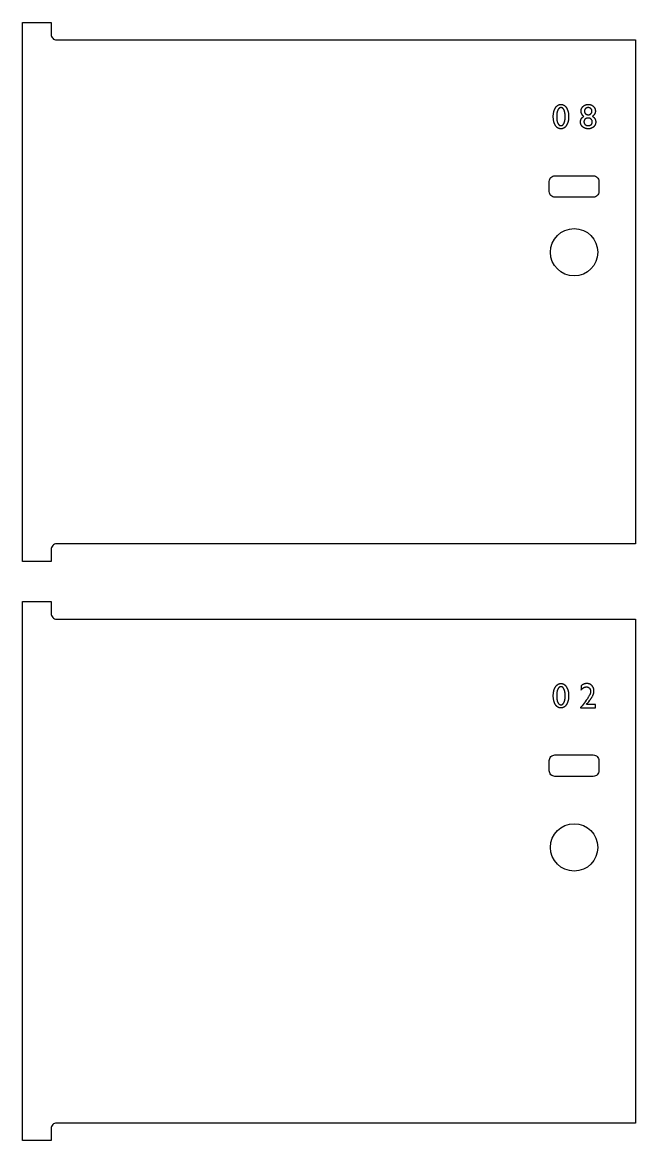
# Model space of a CAD drawing. Extents: x -300 to 5880, y -300 to 4158.
# Drawn here: x 618 to 1001, y 2606 to 3305 of the extents above; entities that cross this region are included whole.
import ezdxf

# ---------------------------------------------------------------- set-up
doc = ezdxf.new("R2010")
doc.units = 0
for name, color, linetype in [('TOP-CUT-INSIDE_18MM', 1, 'CONTINUOUS'), ('TOP-CUT-OUTSIDE_18MM', 220, 'CONTINUOUS'), ('TOP-POCKET-INSIDE_02MM', 110, 'CONTINUOUS')]:
    doc.layers.add(name, color=color, linetype=linetype)

msp = doc.modelspace()

# ---------------------------------------------------------------- linework, layer by layer
at = {"layer": 'TOP-CUT-INSIDE_18MM'}
for points in [[(977.92, 3205.17), (977.92, 3198.79, -0.414214), (974.42, 3195.29), (950.42, 3195.29, -0.414214), (946.92, 3198.79), (946.92, 3205.17, -0.414214), (950.42, 3208.67), (974.42, 3208.67, -0.414214)], [(977.92, 2843.37), (977.92, 2836.99, -0.414214), (974.42, 2833.49), (950.42, 2833.49, -0.414214), (946.92, 2836.99), (946.92, 2843.37, -0.414214), (950.42, 2846.87), (974.42, 2846.87, -0.414214)]]:
    msp.add_lwpolyline(points, format="xyb", close=True, dxfattribs=at)
for centre in [(962.42, 3160.92), (962.42, 2789.12)]:
    msp.add_circle(centre, 14.79, dxfattribs=at)
at = {"layer": 'TOP-CUT-OUTSIDE_18MM'}
for points in [[(635.64, 2975.23), (635.64, 2967.73), (617.64, 2967.73), (617.64, 3304.53), (635.64, 3304.53), (635.64, 3297.03, 0.414214), (639.14, 3293.53), (1000.86, 3293.53), (1000.86, 2978.73), (639.14, 2978.73, 0.414214)], [(635.64, 2613.43), (635.64, 2605.93), (617.64, 2605.93), (617.64, 2942.73), (635.64, 2942.73), (635.64, 2935.23, 0.414214), (639.14, 2931.73), (1000.86, 2931.73), (1000.86, 2616.93), (639.14, 2616.93, 0.414214)]]:
    msp.add_lwpolyline(points, format="xyb", close=True, dxfattribs=at)
at = {"layer": 'TOP-POCKET-INSIDE_02MM'}
for points in [[(954.26, 3253.28), (954.39, 3253.28), (954.52, 3253.28), (954.64, 3253.27), (954.7, 3253.26), (954.76, 3253.25), (954.82, 3253.24), (954.89, 3253.23), (954.95, 3253.22), (955.01, 3253.21), (955.07, 3253.2), (955.12, 3253.18), (955.18, 3253.17), (955.24, 3253.15), (955.3, 3253.13), (955.36, 3253.11), (955.42, 3253.1), (955.47, 3253.07), (955.53, 3253.05), (955.59, 3253.03), (955.64, 3253.01), (955.7, 3252.98), (955.75, 3252.96), (955.81, 3252.93), (955.86, 3252.9), (955.92, 3252.87), (955.97, 3252.84), (956.03, 3252.81), (956.13, 3252.75), (956.24, 3252.68), (956.34, 3252.6), (956.44, 3252.53), (956.54, 3252.45), (956.64, 3252.36), (956.74, 3252.27), (956.84, 3252.17), (956.93, 3252.08), (957.03, 3251.97), (957.12, 3251.87), (957.21, 3251.76), (957.3, 3251.64), (957.39, 3251.52), (957.48, 3251.4), (957.56, 3251.27), (957.65, 3251.14), (957.73, 3251), (957.81, 3250.86), (957.89, 3250.72), (957.96, 3250.58), (958.03, 3250.44), (958.1, 3250.29), (958.17, 3250.14), (958.23, 3249.99), (958.29, 3249.84), (958.35, 3249.68), (958.41, 3249.52), (958.46, 3249.36), (958.51, 3249.2), (958.56, 3249.04), (958.61, 3248.87), (958.65, 3248.7), (958.73, 3248.35), (958.8, 3248), (958.86, 3247.64), (958.9, 3247.26), (958.94, 3246.88), (958.96, 3246.49), (958.98, 3246.09), (958.99, 3245.68), (958.98, 3245.26), (958.96, 3244.86), (958.94, 3244.46), (958.9, 3244.07), (958.86, 3243.69), (958.8, 3243.32), (958.73, 3242.96), (958.65, 3242.61), (958.61, 3242.44), (958.56, 3242.27), (958.51, 3242.1), (958.46, 3241.94), (958.41, 3241.78), (958.35, 3241.62), (958.29, 3241.47), (958.23, 3241.31), (958.17, 3241.16), (958.1, 3241.01), (958.03, 3240.87), (957.96, 3240.72), (957.89, 3240.58), (957.81, 3240.44), (957.73, 3240.31), (957.65, 3240.17), (957.56, 3240.04), (957.48, 3239.91), (957.39, 3239.79), (957.3, 3239.67), (957.21, 3239.56), (957.12, 3239.45), (957.02, 3239.34), (956.93, 3239.24), (956.83, 3239.15), (956.73, 3239.05), (956.63, 3238.96), (956.53, 3238.88), (956.43, 3238.8), (956.33, 3238.72), (956.22, 3238.65), (956.11, 3238.58), (956, 3238.52), (955.89, 3238.46), (955.84, 3238.43), (955.78, 3238.4), (955.72, 3238.37), (955.67, 3238.35), (955.61, 3238.32), (955.55, 3238.3), (955.49, 3238.28), (955.43, 3238.26), (955.37, 3238.24), (955.31, 3238.22), (955.25, 3238.2), (955.19, 3238.18), (955.13, 3238.17), (955.07, 3238.15), (954.95, 3238.12), (954.82, 3238.1), (954.7, 3238.08), (954.57, 3238.07), (954.44, 3238.06), (954.31, 3238.05), (954.18, 3238.05), (954.04, 3238.05), (953.91, 3238.06), (953.78, 3238.07), (953.65, 3238.08), (953.52, 3238.1), (953.4, 3238.12), (953.27, 3238.15), (953.15, 3238.18), (953.03, 3238.21), (952.91, 3238.25), (952.85, 3238.27), (952.79, 3238.3), (952.73, 3238.32), (952.67, 3238.34), (952.62, 3238.37), (952.56, 3238.39), (952.5, 3238.42), (952.45, 3238.45), (952.34, 3238.51), (952.23, 3238.57), (952.12, 3238.64), (952.01, 3238.71), (951.91, 3238.78), (951.81, 3238.86), (951.7, 3238.95), (951.61, 3239.03), (951.51, 3239.12), (951.41, 3239.22), (951.32, 3239.32), (951.22, 3239.42), (951.13, 3239.53), (951.04, 3239.64), (950.96, 3239.76), (950.87, 3239.88), (950.78, 3240), (950.7, 3240.13), (950.62, 3240.26), (950.54, 3240.39), (950.47, 3240.53), (950.39, 3240.67), (950.32, 3240.81), (950.26, 3240.96), (950.19, 3241.1), (950.13, 3241.25), (950.07, 3241.41), (950.01, 3241.56), (949.96, 3241.72), (949.9, 3241.88), (949.85, 3242.04), (949.81, 3242.21), (949.76, 3242.38), (949.72, 3242.55), (949.64, 3242.9), (949.58, 3243.26), (949.52, 3243.63), (949.47, 3244.01), (949.44, 3244.4), (949.41, 3244.8), (949.4, 3245.22), (949.39, 3245.64), (949.4, 3246.06), (949.41, 3246.47), (949.44, 3246.87), (949.48, 3247.26), (949.52, 3247.64), (949.58, 3248.01), (949.65, 3248.37), (949.73, 3248.71), (949.77, 3248.89), (949.82, 3249.05), (949.87, 3249.22), (949.92, 3249.38), (949.97, 3249.55), (950.03, 3249.7), (950.09, 3249.86), (950.15, 3250.02), (950.22, 3250.17), (950.28, 3250.32), (950.35, 3250.46), (950.43, 3250.61), (950.5, 3250.75), (950.58, 3250.89), (950.66, 3251.02), (950.74, 3251.16), (950.83, 3251.29), (950.92, 3251.42), (951.01, 3251.54), (951.1, 3251.66), (951.19, 3251.77), (951.28, 3251.88), (951.38, 3251.99), (951.47, 3252.09), (951.57, 3252.19), (951.67, 3252.28), (951.77, 3252.37), (951.87, 3252.45), (951.98, 3252.53), (952.08, 3252.61), (952.19, 3252.68), (952.3, 3252.75), (952.41, 3252.82), (952.52, 3252.88), (952.64, 3252.93), (952.7, 3252.96), (952.75, 3252.99), (952.81, 3253.01), (952.87, 3253.03), (952.93, 3253.06), (952.99, 3253.08), (953.05, 3253.1), (953.11, 3253.12), (953.17, 3253.13), (953.23, 3253.15), (953.35, 3253.18), (953.48, 3253.21), (953.61, 3253.23), (953.73, 3253.25), (953.86, 3253.27), (954, 3253.28), (954.13, 3253.28)], [(954.28, 3251.26), (954.18, 3251.26), (954.14, 3251.26), (954.1, 3251.26), (954.06, 3251.26), (954.03, 3251.25), (953.99, 3251.25), (953.95, 3251.25), (953.92, 3251.24), (953.88, 3251.24), (953.84, 3251.23), (953.81, 3251.22), (953.77, 3251.21), (953.74, 3251.21), (953.7, 3251.2), (953.67, 3251.19), (953.63, 3251.18), (953.6, 3251.16), (953.56, 3251.15), (953.53, 3251.14), (953.49, 3251.13), (953.46, 3251.11), (953.43, 3251.1), (953.39, 3251.08), (953.36, 3251.06), (953.33, 3251.05), (953.3, 3251.03), (953.27, 3251.01), (953.23, 3250.99), (953.2, 3250.97), (953.17, 3250.95), (953.14, 3250.93), (953.11, 3250.9), (953.08, 3250.88), (953.05, 3250.86), (953.02, 3250.83), (952.99, 3250.81), (952.96, 3250.78), (952.93, 3250.75), (952.9, 3250.73), (952.84, 3250.67), (952.79, 3250.61), (952.73, 3250.55), (952.68, 3250.48), (952.62, 3250.41), (952.57, 3250.34), (952.52, 3250.26), (952.47, 3250.18), (952.42, 3250.1), (952.37, 3250.02), (952.32, 3249.93), (952.28, 3249.84), (952.23, 3249.75), (952.19, 3249.65), (952.14, 3249.56), (952.1, 3249.46), (952.06, 3249.36), (952.02, 3249.25), (951.99, 3249.15), (951.92, 3248.93), (951.85, 3248.7), (951.79, 3248.47), (951.74, 3248.23), (951.69, 3247.97), (951.65, 3247.71), (951.61, 3247.45), (951.58, 3247.17), (951.56, 3246.88), (951.54, 3246.59), (951.52, 3246.29), (951.52, 3245.98), (951.51, 3245.66), (951.52, 3245.34), (951.52, 3245.02), (951.54, 3244.71), (951.56, 3244.41), (951.58, 3244.12), (951.61, 3243.84), (951.65, 3243.57), (951.69, 3243.3), (951.74, 3243.05), (951.79, 3242.8), (951.84, 3242.57), (951.91, 3242.34), (951.98, 3242.12), (952.01, 3242.01), (952.05, 3241.91), (952.09, 3241.81), (952.13, 3241.71), (952.17, 3241.61), (952.22, 3241.51), (952.26, 3241.42), (952.31, 3241.33), (952.35, 3241.25), (952.4, 3241.16), (952.45, 3241.08), (952.5, 3241), (952.55, 3240.93), (952.6, 3240.86), (952.65, 3240.79), (952.71, 3240.72), (952.76, 3240.66), (952.82, 3240.6), (952.88, 3240.54), (952.9, 3240.51), (952.93, 3240.49), (952.96, 3240.46), (952.99, 3240.44), (953.02, 3240.41), (953.05, 3240.39), (953.08, 3240.36), (953.11, 3240.34), (953.15, 3240.32), (953.18, 3240.3), (953.21, 3240.28), (953.24, 3240.26), (953.27, 3240.24), (953.3, 3240.22), (953.34, 3240.21), (953.37, 3240.19), (953.4, 3240.17), (953.44, 3240.16), (953.47, 3240.14), (953.5, 3240.13), (953.54, 3240.12), (953.57, 3240.11), (953.61, 3240.09), (953.64, 3240.08), (953.68, 3240.07), (953.71, 3240.06), (953.75, 3240.06), (953.78, 3240.05), (953.82, 3240.04), (953.86, 3240.04), (953.89, 3240.03), (953.93, 3240.02), (953.97, 3240.02), (954, 3240.02), (954.04, 3240.01), (954.08, 3240.01), (954.12, 3240.01), (954.16, 3240.01), (954.19, 3240.01), (954.23, 3240.01), (954.27, 3240.01), (954.31, 3240.02), (954.35, 3240.02), (954.38, 3240.02), (954.42, 3240.03), (954.46, 3240.04), (954.49, 3240.04), (954.53, 3240.05), (954.57, 3240.06), (954.6, 3240.06), (954.64, 3240.07), (954.67, 3240.08), (954.71, 3240.09), (954.74, 3240.11), (954.78, 3240.12), (954.81, 3240.13), (954.84, 3240.14), (954.88, 3240.16), (954.91, 3240.17), (954.94, 3240.19), (954.98, 3240.21), (955.01, 3240.22), (955.04, 3240.24), (955.07, 3240.26), (955.11, 3240.28), (955.14, 3240.3), (955.17, 3240.32), (955.2, 3240.34), (955.23, 3240.36), (955.26, 3240.39), (955.29, 3240.41), (955.32, 3240.44), (955.35, 3240.46), (955.38, 3240.49), (955.41, 3240.51), (955.44, 3240.54), (955.5, 3240.6), (955.55, 3240.66), (955.61, 3240.72), (955.66, 3240.79), (955.72, 3240.86), (955.77, 3240.93), (955.82, 3241), (955.87, 3241.08), (955.92, 3241.16), (955.97, 3241.25), (956.02, 3241.33), (956.06, 3241.42), (956.11, 3241.51), (956.15, 3241.61), (956.19, 3241.71), (956.23, 3241.81), (956.27, 3241.91), (956.31, 3242.01), (956.35, 3242.12), (956.42, 3242.33), (956.48, 3242.56), (956.54, 3242.79), (956.6, 3243.04), (956.64, 3243.29), (956.68, 3243.55), (956.72, 3243.81), (956.75, 3244.09), (956.78, 3244.38), (956.8, 3244.67), (956.81, 3244.97), (956.82, 3245.28), (956.82, 3245.92), (956.81, 3246.23), (956.8, 3246.53), (956.78, 3246.83), (956.75, 3247.11), (956.72, 3247.39), (956.69, 3247.66), (956.65, 3247.92), (956.6, 3248.18), (956.55, 3248.42), (956.5, 3248.66), (956.43, 3248.89), (956.37, 3249.11), (956.3, 3249.32), (956.26, 3249.43), (956.22, 3249.53), (956.18, 3249.63), (956.13, 3249.72), (956.09, 3249.82), (956.05, 3249.91), (956, 3250), (955.95, 3250.08), (955.91, 3250.17), (955.86, 3250.25), (955.81, 3250.32), (955.76, 3250.4), (955.71, 3250.47), (955.66, 3250.53), (955.61, 3250.6), (955.55, 3250.66), (955.5, 3250.72), (955.47, 3250.75), (955.44, 3250.77), (955.41, 3250.8), (955.39, 3250.83), (955.36, 3250.85), (955.33, 3250.88), (955.3, 3250.9), (955.27, 3250.92), (955.24, 3250.94), (955.21, 3250.97), (955.18, 3250.99), (955.15, 3251.01), (955.12, 3251.02), (955.09, 3251.04), (955.06, 3251.06), (955.03, 3251.08), (955, 3251.09), (954.96, 3251.11), (954.93, 3251.12), (954.9, 3251.14), (954.87, 3251.15), (954.84, 3251.16), (954.8, 3251.17), (954.77, 3251.19), (954.74, 3251.2), (954.7, 3251.2), (954.67, 3251.21), (954.64, 3251.22), (954.6, 3251.23), (954.57, 3251.23), (954.53, 3251.24), (954.5, 3251.25), (954.46, 3251.25), (954.43, 3251.25), (954.39, 3251.26), (954.36, 3251.26), (954.32, 3251.26)], [(973.58, 3249.03), (973.58, 3249.09), (973.58, 3249.15), (973.57, 3249.21), (973.57, 3249.27), (973.56, 3249.33), (973.56, 3249.38), (973.55, 3249.44), (973.54, 3249.49), (973.53, 3249.55), (973.52, 3249.6), (973.5, 3249.66), (973.49, 3249.71), (973.47, 3249.76), (973.45, 3249.81), (973.43, 3249.87), (973.41, 3249.92), (973.39, 3249.97), (973.37, 3250.01), (973.35, 3250.06), (973.32, 3250.11), (973.29, 3250.16), (973.27, 3250.2), (973.24, 3250.25), (973.21, 3250.29), (973.17, 3250.34), (973.14, 3250.38), (973.11, 3250.42), (973.07, 3250.47), (973.03, 3250.51), (973, 3250.55), (972.96, 3250.59), (972.91, 3250.63), (972.87, 3250.67), (972.83, 3250.71), (972.79, 3250.74), (972.74, 3250.78), (972.7, 3250.81), (972.65, 3250.84), (972.61, 3250.87), (972.56, 3250.91), (972.51, 3250.93), (972.46, 3250.96), (972.41, 3250.99), (972.36, 3251.01), (972.31, 3251.04), (972.26, 3251.06), (972.21, 3251.08), (972.16, 3251.1), (972.11, 3251.12), (972.05, 3251.14), (972, 3251.16), (971.94, 3251.17), (971.89, 3251.18), (971.83, 3251.2), (971.77, 3251.21), (971.71, 3251.22), (971.66, 3251.23), (971.6, 3251.24), (971.54, 3251.24), (971.47, 3251.25), (971.41, 3251.25), (971.35, 3251.26), (971.29, 3251.26), (971.22, 3251.26), (971.16, 3251.26), (971.1, 3251.26), (971.03, 3251.25), (970.97, 3251.25), (970.91, 3251.24), (970.85, 3251.24), (970.79, 3251.23), (970.73, 3251.22), (970.67, 3251.21), (970.61, 3251.2), (970.56, 3251.19), (970.5, 3251.17), (970.45, 3251.16), (970.39, 3251.14), (970.34, 3251.12), (970.28, 3251.1), (970.23, 3251.08), (970.18, 3251.06), (970.13, 3251.04), (970.08, 3251.02), (970.03, 3250.99), (969.98, 3250.97), (969.93, 3250.94), (969.88, 3250.91), (969.84, 3250.88), (969.79, 3250.85), (969.75, 3250.82), (969.7, 3250.79), (969.66, 3250.75), (969.61, 3250.72), (969.57, 3250.68), (969.53, 3250.64), (969.49, 3250.6), (969.45, 3250.56), (969.41, 3250.52), (969.37, 3250.48), (969.34, 3250.44), (969.3, 3250.4), (969.27, 3250.35), (969.24, 3250.31), (969.21, 3250.26), (969.18, 3250.22), (969.15, 3250.17), (969.13, 3250.13), (969.1, 3250.08), (969.08, 3250.03), (969.06, 3249.98), (969.03, 3249.93), (969.01, 3249.88), (969, 3249.83), (968.98, 3249.78), (968.96, 3249.73), (968.95, 3249.68), (968.93, 3249.62), (968.92, 3249.57), (968.91, 3249.52), (968.9, 3249.46), (968.89, 3249.4), (968.88, 3249.35), (968.88, 3249.29), (968.87, 3249.23), (968.87, 3249.17), (968.87, 3249.11), (968.87, 3249.05), (968.87, 3248.99), (968.87, 3248.94), (968.87, 3248.88), (968.88, 3248.82), (968.89, 3248.77), (968.89, 3248.71), (968.9, 3248.66), (968.91, 3248.6), (968.92, 3248.55), (968.94, 3248.5), (968.95, 3248.45), (968.97, 3248.39), (968.98, 3248.34), (969, 3248.29), (969.02, 3248.24), (969.04, 3248.19), (969.07, 3248.14), (969.09, 3248.09), (969.11, 3248.04), (969.14, 3248), (969.17, 3247.95), (969.2, 3247.9), (969.23, 3247.86), (969.26, 3247.81), (969.29, 3247.77), (969.33, 3247.72), (969.37, 3247.68), (969.4, 3247.63), (969.44, 3247.59), (969.48, 3247.55), (969.52, 3247.51), (969.57, 3247.46), (969.61, 3247.42), (969.66, 3247.38), (969.7, 3247.35), (969.75, 3247.31), (969.79, 3247.27), (969.84, 3247.24), (969.89, 3247.21), (969.93, 3247.17), (969.98, 3247.14), (970.03, 3247.11), (970.08, 3247.09), (970.13, 3247.06), (970.18, 3247.04), (970.23, 3247.01), (970.28, 3246.99), (970.34, 3246.97), (970.39, 3246.95), (970.44, 3246.93), (970.5, 3246.91), (970.55, 3246.9), (970.6, 3246.88), (970.66, 3246.87), (970.72, 3246.85), (970.77, 3246.84), (970.83, 3246.83), (970.89, 3246.83), (970.95, 3246.82), (971.01, 3246.81), (971.06, 3246.81), (971.12, 3246.81), (971.18, 3246.8), (971.25, 3246.8), (971.31, 3246.8), (971.37, 3246.81), (971.43, 3246.81), (971.48, 3246.81), (971.54, 3246.82), (971.6, 3246.83), (971.66, 3246.83), (971.71, 3246.84), (971.77, 3246.85), (971.82, 3246.87), (971.88, 3246.88), (971.93, 3246.89), (971.99, 3246.91), (972.04, 3246.93), (972.09, 3246.95), (972.14, 3246.97), (972.2, 3246.99), (972.25, 3247.01), (972.3, 3247.03), (972.35, 3247.06), (972.4, 3247.08), (972.44, 3247.11), (972.49, 3247.14), (972.54, 3247.17), (972.59, 3247.2), (972.63, 3247.24), (972.68, 3247.27), (972.72, 3247.3), (972.77, 3247.34), (972.81, 3247.38), (972.86, 3247.42), (972.9, 3247.46), (972.94, 3247.5), (972.98, 3247.54), (973.02, 3247.58), (973.06, 3247.63), (973.09, 3247.67), (973.13, 3247.71), (973.16, 3247.76), (973.2, 3247.8), (973.23, 3247.85), (973.26, 3247.89), (973.29, 3247.94), (973.31, 3247.99), (973.34, 3248.03), (973.36, 3248.08), (973.39, 3248.13), (973.41, 3248.18), (973.43, 3248.23), (973.45, 3248.28), (973.47, 3248.33), (973.48, 3248.38), (973.5, 3248.43), (973.51, 3248.48), (973.53, 3248.54), (973.54, 3248.59), (973.55, 3248.64), (973.56, 3248.7), (973.56, 3248.75), (973.57, 3248.81), (973.57, 3248.86), (973.58, 3248.92), (973.58, 3248.97)], [(973.76, 3242.2), (973.76, 3242.41), (973.76, 3242.47), (973.76, 3242.54), (973.76, 3242.6), (973.75, 3242.66), (973.74, 3242.72), (973.74, 3242.78), (973.73, 3242.84), (973.72, 3242.9), (973.7, 3242.96), (973.69, 3243.01), (973.68, 3243.07), (973.66, 3243.12), (973.64, 3243.18), (973.62, 3243.23), (973.6, 3243.29), (973.58, 3243.34), (973.56, 3243.39), (973.53, 3243.44), (973.5, 3243.49), (973.48, 3243.54), (973.45, 3243.59), (973.42, 3243.64), (973.38, 3243.69), (973.35, 3243.73), (973.32, 3243.78), (973.28, 3243.82), (973.24, 3243.87), (973.2, 3243.91), (973.16, 3243.95), (973.12, 3244), (973.08, 3244.04), (973.03, 3244.08), (972.99, 3244.12), (972.94, 3244.16), (972.89, 3244.19), (972.84, 3244.23), (972.79, 3244.26), (972.74, 3244.3), (972.69, 3244.33), (972.64, 3244.36), (972.59, 3244.39), (972.53, 3244.42), (972.48, 3244.45), (972.42, 3244.47), (972.37, 3244.5), (972.31, 3244.52), (972.25, 3244.54), (972.19, 3244.56), (972.13, 3244.58), (972.07, 3244.6), (972.01, 3244.62), (971.95, 3244.63), (971.89, 3244.65), (971.82, 3244.66), (971.76, 3244.67), (971.69, 3244.68), (971.63, 3244.69), (971.56, 3244.7), (971.49, 3244.71), (971.42, 3244.71), (971.35, 3244.72), (971.28, 3244.72), (971.21, 3244.72), (971.14, 3244.72), (971.07, 3244.72), (971, 3244.72), (970.93, 3244.72), (970.86, 3244.71), (970.79, 3244.71), (970.73, 3244.7), (970.66, 3244.69), (970.6, 3244.68), (970.53, 3244.67), (970.47, 3244.66), (970.4, 3244.65), (970.34, 3244.63), (970.28, 3244.62), (970.22, 3244.6), (970.16, 3244.58), (970.1, 3244.56), (970.05, 3244.54), (969.99, 3244.52), (969.93, 3244.49), (969.88, 3244.47), (969.82, 3244.44), (969.77, 3244.42), (969.72, 3244.39), (969.67, 3244.36), (969.61, 3244.33), (969.56, 3244.29), (969.51, 3244.26), (969.47, 3244.23), (969.42, 3244.19), (969.37, 3244.15), (969.32, 3244.11), (969.28, 3244.07), (969.23, 3244.03), (969.19, 3243.99), (969.15, 3243.95), (969.11, 3243.9), (969.07, 3243.86), (969.03, 3243.82), (969, 3243.77), (968.96, 3243.72), (968.93, 3243.68), (968.9, 3243.63), (968.87, 3243.58), (968.84, 3243.53), (968.81, 3243.48), (968.79, 3243.43), (968.76, 3243.38), (968.74, 3243.33), (968.72, 3243.27), (968.7, 3243.22), (968.68, 3243.17), (968.66, 3243.11), (968.64, 3243.05), (968.63, 3243), (968.62, 3242.94), (968.6, 3242.88), (968.59, 3242.82), (968.58, 3242.76), (968.58, 3242.7), (968.57, 3242.64), (968.57, 3242.58), (968.56, 3242.52), (968.56, 3242.45), (968.56, 3242.39), (968.56, 3242.32), (968.56, 3242.26), (968.57, 3242.2), (968.57, 3242.14), (968.58, 3242.08), (968.59, 3242.01), (968.59, 3241.95), (968.61, 3241.9), (968.62, 3241.84), (968.63, 3241.78), (968.65, 3241.72), (968.66, 3241.67), (968.68, 3241.61), (968.7, 3241.56), (968.72, 3241.5), (968.74, 3241.45), (968.77, 3241.4), (968.79, 3241.35), (968.82, 3241.3), (968.85, 3241.25), (968.88, 3241.2), (968.91, 3241.15), (968.94, 3241.1), (968.97, 3241.05), (969.01, 3241.01), (969.04, 3240.96), (969.08, 3240.92), (969.12, 3240.87), (969.16, 3240.83), (969.21, 3240.79), (969.25, 3240.75), (969.29, 3240.7), (969.34, 3240.66), (969.39, 3240.63), (969.44, 3240.59), (969.49, 3240.55), (969.54, 3240.52), (969.59, 3240.48), (969.64, 3240.45), (969.69, 3240.42), (969.74, 3240.39), (969.8, 3240.36), (969.85, 3240.33), (969.91, 3240.31), (969.96, 3240.28), (970.02, 3240.26), (970.08, 3240.24), (970.14, 3240.22), (970.2, 3240.2), (970.26, 3240.18), (970.32, 3240.16), (970.39, 3240.15), (970.45, 3240.13), (970.51, 3240.12), (970.58, 3240.11), (970.64, 3240.09), (970.71, 3240.09), (970.78, 3240.08), (970.85, 3240.07), (970.92, 3240.06), (970.99, 3240.06), (971.06, 3240.06), (971.13, 3240.05), (971.2, 3240.05), (971.34, 3240.06), (971.41, 3240.06), (971.48, 3240.06), (971.54, 3240.07), (971.61, 3240.08), (971.67, 3240.08), (971.74, 3240.09), (971.8, 3240.1), (971.86, 3240.11), (971.93, 3240.12), (971.99, 3240.14), (972.05, 3240.15), (972.11, 3240.17), (972.16, 3240.19), (972.22, 3240.2), (972.28, 3240.22), (972.34, 3240.24), (972.39, 3240.26), (972.45, 3240.29), (972.5, 3240.31), (972.55, 3240.34), (972.61, 3240.36), (972.66, 3240.39), (972.71, 3240.42), (972.76, 3240.45), (972.81, 3240.48), (972.86, 3240.51), (972.9, 3240.54), (972.95, 3240.58), (973, 3240.61), (973.04, 3240.65), (973.09, 3240.69), (973.13, 3240.73), (973.17, 3240.77), (973.21, 3240.81), (973.25, 3240.85), (973.29, 3240.89), (973.32, 3240.93), (973.36, 3240.97), (973.39, 3241.01), (973.42, 3241.06), (973.45, 3241.1), (973.48, 3241.15), (973.51, 3241.19), (973.53, 3241.24), (973.56, 3241.29), (973.58, 3241.34), (973.6, 3241.38), (973.62, 3241.43), (973.64, 3241.48), (973.66, 3241.53), (973.68, 3241.59), (973.69, 3241.64), (973.7, 3241.69), (973.72, 3241.74), (973.73, 3241.8), (973.74, 3241.85), (973.74, 3241.91), (973.75, 3241.97), (973.76, 3242.02), (973.76, 3242.08), (973.76, 3242.14)], [(954.26, 2891.48), (954.39, 2891.48), (954.52, 2891.48), (954.64, 2891.47), (954.7, 2891.46), (954.76, 2891.45), (954.82, 2891.44), (954.89, 2891.43), (954.95, 2891.42), (955.01, 2891.41), (955.07, 2891.4), (955.12, 2891.38), (955.18, 2891.37), (955.24, 2891.35), (955.3, 2891.33), (955.36, 2891.31), (955.42, 2891.3), (955.47, 2891.27), (955.53, 2891.25), (955.59, 2891.23), (955.64, 2891.21), (955.7, 2891.18), (955.75, 2891.16), (955.81, 2891.13), (955.86, 2891.1), (955.92, 2891.07), (955.97, 2891.04), (956.03, 2891.01), (956.13, 2890.95), (956.24, 2890.88), (956.34, 2890.8), (956.44, 2890.73), (956.54, 2890.65), (956.64, 2890.56), (956.74, 2890.47), (956.84, 2890.37), (956.93, 2890.28), (957.03, 2890.17), (957.12, 2890.07), (957.21, 2889.96), (957.3, 2889.84), (957.39, 2889.72), (957.48, 2889.6), (957.56, 2889.47), (957.65, 2889.34), (957.73, 2889.2), (957.81, 2889.06), (957.89, 2888.92), (957.96, 2888.78), (958.03, 2888.64), (958.1, 2888.49), (958.17, 2888.34), (958.23, 2888.19), (958.29, 2888.04), (958.35, 2887.88), (958.41, 2887.72), (958.46, 2887.56), (958.51, 2887.4), (958.56, 2887.24), (958.61, 2887.07), (958.65, 2886.9), (958.73, 2886.55), (958.8, 2886.2), (958.86, 2885.84), (958.9, 2885.46), (958.94, 2885.08), (958.96, 2884.69), (958.98, 2884.29), (958.99, 2883.88), (958.98, 2883.46), (958.96, 2883.06), (958.94, 2882.66), (958.9, 2882.27), (958.86, 2881.89), (958.8, 2881.52), (958.73, 2881.16), (958.65, 2880.81), (958.61, 2880.64), (958.56, 2880.47), (958.51, 2880.3), (958.46, 2880.14), (958.41, 2879.98), (958.35, 2879.82), (958.29, 2879.67), (958.23, 2879.51), (958.17, 2879.36), (958.1, 2879.21), (958.03, 2879.07), (957.96, 2878.92), (957.89, 2878.78), (957.81, 2878.64), (957.73, 2878.51), (957.65, 2878.37), (957.56, 2878.24), (957.48, 2878.11), (957.39, 2877.99), (957.3, 2877.87), (957.21, 2877.76), (957.12, 2877.65), (957.02, 2877.54), (956.93, 2877.44), (956.83, 2877.35), (956.73, 2877.25), (956.63, 2877.16), (956.53, 2877.08), (956.43, 2877), (956.33, 2876.92), (956.22, 2876.85), (956.11, 2876.78), (956, 2876.72), (955.89, 2876.66), (955.84, 2876.63), (955.78, 2876.6), (955.72, 2876.57), (955.67, 2876.55), (955.61, 2876.52), (955.55, 2876.5), (955.49, 2876.48), (955.43, 2876.46), (955.37, 2876.44), (955.31, 2876.42), (955.25, 2876.4), (955.19, 2876.38), (955.13, 2876.37), (955.07, 2876.35), (954.95, 2876.32), (954.82, 2876.3), (954.7, 2876.28), (954.57, 2876.27), (954.44, 2876.26), (954.31, 2876.25), (954.18, 2876.25), (954.04, 2876.25), (953.91, 2876.26), (953.78, 2876.27), (953.65, 2876.28), (953.52, 2876.3), (953.4, 2876.32), (953.27, 2876.35), (953.15, 2876.38), (953.03, 2876.41), (952.91, 2876.45), (952.85, 2876.47), (952.79, 2876.5), (952.73, 2876.52), (952.67, 2876.54), (952.62, 2876.57), (952.56, 2876.59), (952.5, 2876.62), (952.45, 2876.65), (952.34, 2876.71), (952.23, 2876.77), (952.12, 2876.84), (952.01, 2876.91), (951.91, 2876.98), (951.81, 2877.06), (951.7, 2877.15), (951.61, 2877.23), (951.51, 2877.32), (951.41, 2877.42), (951.32, 2877.52), (951.22, 2877.62), (951.13, 2877.73), (951.04, 2877.84), (950.96, 2877.96), (950.87, 2878.08), (950.78, 2878.2), (950.7, 2878.33), (950.62, 2878.46), (950.54, 2878.59), (950.47, 2878.73), (950.39, 2878.87), (950.32, 2879.01), (950.26, 2879.16), (950.19, 2879.3), (950.13, 2879.45), (950.07, 2879.61), (950.01, 2879.76), (949.96, 2879.92), (949.9, 2880.08), (949.85, 2880.24), (949.81, 2880.41), (949.76, 2880.58), (949.72, 2880.75), (949.64, 2881.1), (949.58, 2881.46), (949.52, 2881.83), (949.47, 2882.21), (949.44, 2882.6), (949.41, 2883), (949.4, 2883.42), (949.39, 2883.84), (949.4, 2884.26), (949.41, 2884.67), (949.44, 2885.07), (949.48, 2885.46), (949.52, 2885.84), (949.58, 2886.21), (949.65, 2886.57), (949.73, 2886.91), (949.77, 2887.09), (949.82, 2887.25), (949.87, 2887.42), (949.92, 2887.58), (949.97, 2887.75), (950.03, 2887.9), (950.09, 2888.06), (950.15, 2888.22), (950.22, 2888.37), (950.28, 2888.52), (950.35, 2888.66), (950.43, 2888.81), (950.5, 2888.95), (950.58, 2889.09), (950.66, 2889.22), (950.74, 2889.36), (950.83, 2889.49), (950.92, 2889.62), (951.01, 2889.74), (951.1, 2889.86), (951.19, 2889.97), (951.28, 2890.08), (951.38, 2890.19), (951.47, 2890.29), (951.57, 2890.39), (951.67, 2890.48), (951.77, 2890.57), (951.87, 2890.65), (951.98, 2890.73), (952.08, 2890.81), (952.19, 2890.88), (952.3, 2890.95), (952.41, 2891.02), (952.52, 2891.08), (952.64, 2891.13), (952.7, 2891.16), (952.75, 2891.19), (952.81, 2891.21), (952.87, 2891.23), (952.93, 2891.26), (952.99, 2891.28), (953.05, 2891.3), (953.11, 2891.32), (953.17, 2891.33), (953.23, 2891.35), (953.35, 2891.38), (953.48, 2891.41), (953.61, 2891.43), (953.73, 2891.45), (953.86, 2891.47), (954, 2891.48), (954.13, 2891.48)], [(954.28, 2889.46), (954.18, 2889.46), (954.14, 2889.46), (954.1, 2889.46), (954.06, 2889.46), (954.03, 2889.45), (953.99, 2889.45), (953.95, 2889.45), (953.92, 2889.44), (953.88, 2889.44), (953.84, 2889.43), (953.81, 2889.42), (953.77, 2889.41), (953.74, 2889.41), (953.7, 2889.4), (953.67, 2889.39), (953.63, 2889.38), (953.6, 2889.36), (953.56, 2889.35), (953.53, 2889.34), (953.49, 2889.33), (953.46, 2889.31), (953.43, 2889.3), (953.39, 2889.28), (953.36, 2889.26), (953.33, 2889.25), (953.3, 2889.23), (953.27, 2889.21), (953.23, 2889.19), (953.2, 2889.17), (953.17, 2889.15), (953.14, 2889.13), (953.11, 2889.1), (953.08, 2889.08), (953.05, 2889.06), (953.02, 2889.03), (952.99, 2889.01), (952.96, 2888.98), (952.93, 2888.95), (952.9, 2888.93), (952.84, 2888.87), (952.79, 2888.81), (952.73, 2888.75), (952.68, 2888.68), (952.62, 2888.61), (952.57, 2888.54), (952.52, 2888.46), (952.47, 2888.38), (952.42, 2888.3), (952.37, 2888.22), (952.32, 2888.13), (952.28, 2888.04), (952.23, 2887.95), (952.19, 2887.85), (952.14, 2887.76), (952.1, 2887.66), (952.06, 2887.56), (952.02, 2887.45), (951.99, 2887.35), (951.92, 2887.13), (951.85, 2886.9), (951.79, 2886.67), (951.74, 2886.43), (951.69, 2886.17), (951.65, 2885.91), (951.61, 2885.65), (951.58, 2885.37), (951.56, 2885.08), (951.54, 2884.79), (951.52, 2884.49), (951.52, 2884.18), (951.51, 2883.86), (951.52, 2883.54), (951.52, 2883.22), (951.54, 2882.91), (951.56, 2882.61), (951.58, 2882.32), (951.61, 2882.04), (951.65, 2881.77), (951.69, 2881.5), (951.74, 2881.25), (951.79, 2881), (951.84, 2880.77), (951.91, 2880.54), (951.98, 2880.32), (952.01, 2880.21), (952.05, 2880.11), (952.09, 2880.01), (952.13, 2879.91), (952.17, 2879.81), (952.22, 2879.71), (952.26, 2879.62), (952.31, 2879.53), (952.35, 2879.45), (952.4, 2879.36), (952.45, 2879.28), (952.5, 2879.2), (952.55, 2879.13), (952.6, 2879.06), (952.65, 2878.99), (952.71, 2878.92), (952.76, 2878.86), (952.82, 2878.8), (952.88, 2878.74), (952.9, 2878.71), (952.93, 2878.69), (952.96, 2878.66), (952.99, 2878.64), (953.02, 2878.61), (953.05, 2878.59), (953.08, 2878.56), (953.11, 2878.54), (953.15, 2878.52), (953.18, 2878.5), (953.21, 2878.48), (953.24, 2878.46), (953.27, 2878.44), (953.3, 2878.42), (953.34, 2878.41), (953.37, 2878.39), (953.4, 2878.37), (953.44, 2878.36), (953.47, 2878.34), (953.5, 2878.33), (953.54, 2878.32), (953.57, 2878.31), (953.61, 2878.29), (953.64, 2878.28), (953.68, 2878.27), (953.71, 2878.26), (953.75, 2878.26), (953.78, 2878.25), (953.82, 2878.24), (953.86, 2878.24), (953.89, 2878.23), (953.93, 2878.22), (953.97, 2878.22), (954, 2878.22), (954.04, 2878.21), (954.08, 2878.21), (954.12, 2878.21), (954.16, 2878.21), (954.19, 2878.21), (954.23, 2878.21), (954.27, 2878.21), (954.31, 2878.22), (954.35, 2878.22), (954.38, 2878.22), (954.42, 2878.23), (954.46, 2878.24), (954.49, 2878.24), (954.53, 2878.25), (954.57, 2878.26), (954.6, 2878.26), (954.64, 2878.27), (954.67, 2878.28), (954.71, 2878.29), (954.74, 2878.31), (954.78, 2878.32), (954.81, 2878.33), (954.84, 2878.34), (954.88, 2878.36), (954.91, 2878.37), (954.94, 2878.39), (954.98, 2878.41), (955.01, 2878.42), (955.04, 2878.44), (955.07, 2878.46), (955.11, 2878.48), (955.14, 2878.5), (955.17, 2878.52), (955.2, 2878.54), (955.23, 2878.56), (955.26, 2878.59), (955.29, 2878.61), (955.32, 2878.64), (955.35, 2878.66), (955.38, 2878.69), (955.41, 2878.71), (955.44, 2878.74), (955.5, 2878.8), (955.55, 2878.86), (955.61, 2878.92), (955.66, 2878.99), (955.72, 2879.06), (955.77, 2879.13), (955.82, 2879.2), (955.87, 2879.28), (955.92, 2879.36), (955.97, 2879.45), (956.02, 2879.53), (956.06, 2879.62), (956.11, 2879.71), (956.15, 2879.81), (956.19, 2879.91), (956.23, 2880.01), (956.27, 2880.11), (956.31, 2880.21), (956.35, 2880.32), (956.42, 2880.53), (956.48, 2880.76), (956.54, 2880.99), (956.6, 2881.24), (956.64, 2881.49), (956.68, 2881.75), (956.72, 2882.01), (956.75, 2882.29), (956.78, 2882.58), (956.8, 2882.87), (956.81, 2883.17), (956.82, 2883.48), (956.82, 2884.12), (956.81, 2884.43), (956.8, 2884.73), (956.78, 2885.03), (956.75, 2885.31), (956.72, 2885.59), (956.69, 2885.86), (956.65, 2886.12), (956.6, 2886.38), (956.55, 2886.62), (956.5, 2886.86), (956.43, 2887.09), (956.37, 2887.31), (956.3, 2887.52), (956.26, 2887.63), (956.22, 2887.73), (956.18, 2887.83), (956.13, 2887.92), (956.09, 2888.02), (956.05, 2888.11), (956, 2888.2), (955.95, 2888.28), (955.91, 2888.37), (955.86, 2888.45), (955.81, 2888.52), (955.76, 2888.6), (955.71, 2888.67), (955.66, 2888.73), (955.61, 2888.8), (955.55, 2888.86), (955.5, 2888.92), (955.47, 2888.95), (955.44, 2888.97), (955.41, 2889), (955.39, 2889.03), (955.36, 2889.05), (955.33, 2889.08), (955.3, 2889.1), (955.27, 2889.12), (955.24, 2889.14), (955.21, 2889.17), (955.18, 2889.19), (955.15, 2889.21), (955.12, 2889.22), (955.09, 2889.24), (955.06, 2889.26), (955.03, 2889.28), (955, 2889.29), (954.96, 2889.31), (954.93, 2889.32), (954.9, 2889.34), (954.87, 2889.35), (954.84, 2889.36), (954.8, 2889.37), (954.77, 2889.39), (954.74, 2889.4), (954.7, 2889.4), (954.67, 2889.41), (954.64, 2889.42), (954.6, 2889.43), (954.57, 2889.43), (954.53, 2889.44), (954.5, 2889.45), (954.46, 2889.45), (954.43, 2889.45), (954.39, 2889.46), (954.36, 2889.46), (954.32, 2889.46)], [(970.2, 2878.46), (970.66, 2879), (971.55, 2880.09), (972.3, 2881.05), (972.62, 2881.49), (972.91, 2881.9), (973.16, 2882.27), (973.38, 2882.62), (973.57, 2882.95), (973.75, 2883.26), (973.91, 2883.57), (974.06, 2883.87), (974.19, 2884.16), (974.3, 2884.44), (974.36, 2884.57), (974.41, 2884.71), (974.45, 2884.84), (974.49, 2884.97), (974.57, 2885.22), (974.63, 2885.47), (974.66, 2885.59), (974.68, 2885.71), (974.71, 2885.83), (974.73, 2885.95), (974.75, 2886.07), (974.76, 2886.19), (974.78, 2886.31), (974.79, 2886.42), (974.8, 2886.54), (974.8, 2886.65), (974.81, 2886.77), (974.81, 2886.88), (974.81, 2887), (974.8, 2887.13), (974.8, 2887.25), (974.79, 2887.37), (974.78, 2887.49), (974.76, 2887.61), (974.75, 2887.72), (974.73, 2887.84), (974.71, 2887.95), (974.68, 2888.06), (974.66, 2888.17), (974.63, 2888.28), (974.6, 2888.39), (974.56, 2888.5), (974.53, 2888.6), (974.49, 2888.71), (974.45, 2888.81), (974.41, 2888.91), (974.36, 2889.01), (974.31, 2889.11), (974.26, 2889.21), (974.21, 2889.3), (974.15, 2889.4), (974.1, 2889.49), (974.04, 2889.58), (973.97, 2889.67), (973.91, 2889.76), (973.84, 2889.85), (973.77, 2889.93), (973.7, 2890.02), (973.62, 2890.1), (973.54, 2890.18), (973.46, 2890.26), (973.38, 2890.34), (973.3, 2890.42), (973.22, 2890.49), (973.13, 2890.56), (973.05, 2890.63), (972.96, 2890.69), (972.87, 2890.75), (972.78, 2890.81), (972.69, 2890.87), (972.59, 2890.92), (972.5, 2890.98), (972.4, 2891.03), (972.31, 2891.07), (972.21, 2891.12), (972.11, 2891.16), (972.01, 2891.2), (971.9, 2891.24), (971.8, 2891.27), (971.7, 2891.3), (971.59, 2891.33), (971.48, 2891.36), (971.37, 2891.38), (971.26, 2891.4), (971.15, 2891.42), (971.04, 2891.44), (970.92, 2891.45), (970.81, 2891.46), (970.69, 2891.47), (970.57, 2891.48), (970.45, 2891.48), (970.33, 2891.48), (970.21, 2891.48), (970.1, 2891.48), (969.98, 2891.47), (969.87, 2891.46), (969.76, 2891.45), (969.64, 2891.43), (969.53, 2891.42), (969.41, 2891.4), (969.3, 2891.37), (969.19, 2891.35), (969.07, 2891.32), (968.96, 2891.29), (968.85, 2891.25), (968.74, 2891.21), (968.62, 2891.17), (968.51, 2891.13), (968.4, 2891.08), (968.29, 2891.04), (968.18, 2890.98), (968.07, 2890.93), (967.95, 2890.87), (967.84, 2890.81), (967.73, 2890.75), (967.62, 2890.69), (967.51, 2890.62), (967.4, 2890.55), (967.29, 2890.48), (967.18, 2890.4), (966.96, 2890.24), (966.75, 2890.07), (966.75, 2887.36), (966.83, 2887.48), (966.92, 2887.59), (967.01, 2887.7), (967.1, 2887.81), (967.2, 2887.92), (967.29, 2888.02), (967.39, 2888.12), (967.48, 2888.21), (967.58, 2888.3), (967.68, 2888.39), (967.78, 2888.47), (967.89, 2888.56), (967.99, 2888.63), (968.09, 2888.71), (968.2, 2888.78), (968.31, 2888.85), (968.42, 2888.91), (968.53, 2888.97), (968.64, 2889.03), (968.74, 2889.08), (968.85, 2889.12), (968.96, 2889.17), (969.07, 2889.21), (969.18, 2889.24), (969.24, 2889.26), (969.29, 2889.27), (969.35, 2889.29), (969.41, 2889.3), (969.46, 2889.31), (969.52, 2889.32), (969.57, 2889.33), (969.63, 2889.34), (969.68, 2889.35), (969.74, 2889.35), (969.79, 2889.36), (969.85, 2889.37), (969.91, 2889.37), (969.96, 2889.37), (970.02, 2889.37), (970.07, 2889.37), (970.15, 2889.37), (970.22, 2889.37), (970.29, 2889.37), (970.36, 2889.36), (970.43, 2889.35), (970.5, 2889.35), (970.57, 2889.34), (970.64, 2889.33), (970.7, 2889.31), (970.77, 2889.3), (970.83, 2889.28), (970.89, 2889.27), (970.96, 2889.25), (971.02, 2889.23), (971.08, 2889.21), (971.14, 2889.18), (971.2, 2889.16), (971.26, 2889.13), (971.31, 2889.1), (971.37, 2889.08), (971.42, 2889.05), (971.48, 2889.01), (971.53, 2888.98), (971.58, 2888.94), (971.64, 2888.91), (971.69, 2888.87), (971.74, 2888.83), (971.78, 2888.79), (971.83, 2888.75), (971.88, 2888.7), (971.93, 2888.66), (971.97, 2888.61), (972.01, 2888.56), (972.06, 2888.51), (972.1, 2888.46), (972.14, 2888.41), (972.18, 2888.36), (972.21, 2888.31), (972.25, 2888.25), (972.28, 2888.2), (972.32, 2888.14), (972.35, 2888.09), (972.38, 2888.03), (972.41, 2887.97), (972.43, 2887.91), (972.46, 2887.85), (972.48, 2887.79), (972.51, 2887.73), (972.53, 2887.66), (972.55, 2887.6), (972.57, 2887.53), (972.58, 2887.46), (972.6, 2887.4), (972.62, 2887.33), (972.63, 2887.26), (972.64, 2887.19), (972.65, 2887.12), (972.66, 2887.05), (972.67, 2886.97), (972.67, 2886.9), (972.68, 2886.82), (972.68, 2886.75), (972.68, 2886.67), (972.69, 2886.59), (972.68, 2886.48), (972.68, 2886.36), (972.67, 2886.25), (972.66, 2886.14), (972.65, 2886.02), (972.63, 2885.91), (972.61, 2885.79), (972.59, 2885.68), (972.57, 2885.56), (972.54, 2885.45), (972.51, 2885.33), (972.47, 2885.22), (972.44, 2885.1), (972.4, 2884.99), (972.35, 2884.87), (972.31, 2884.76), (972.26, 2884.64), (972.2, 2884.51), (972.13, 2884.38), (972.06, 2884.24), (971.9, 2883.94), (971.71, 2883.61), (971.5, 2883.25), (971.25, 2882.87), (970.69, 2882.02), (970.01, 2881.06), (969.23, 2880.01), (967.34, 2877.6), (966.45, 2876.55), (966.45, 2876.4), (975.87, 2876.4), (975.87, 2878.46)]]:
    msp.add_lwpolyline(points, close=True, dxfattribs=at)
msp.add_lwpolyline([(966.75, 3249.09), (966.75, 3249.2), (966.75, 3249.31), (966.76, 3249.42), (966.77, 3249.52), (966.78, 3249.63), (966.79, 3249.73), (966.81, 3249.83), (966.83, 3249.94), (966.85, 3250.04), (966.88, 3250.14), (966.9, 3250.23), (966.93, 3250.33), (966.96, 3250.43), (967, 3250.52), (967.04, 3250.62), (967.07, 3250.71), (967.12, 3250.8), (967.16, 3250.89), (967.21, 3250.98), (967.26, 3251.07), (967.31, 3251.16), (967.37, 3251.25), (967.42, 3251.34), (967.48, 3251.42), (967.55, 3251.5), (967.61, 3251.59), (967.68, 3251.67), (967.75, 3251.75), (967.82, 3251.83), (967.9, 3251.91), (967.98, 3251.99), (968.06, 3252.06), (968.14, 3252.14), (968.22, 3252.21), (968.31, 3252.28), (968.4, 3252.35), (968.48, 3252.42), (968.57, 3252.48), (968.66, 3252.54), (968.75, 3252.6), (968.84, 3252.65), (968.94, 3252.71), (969.03, 3252.76), (969.12, 3252.81), (969.22, 3252.85), (969.32, 3252.9), (969.42, 3252.94), (969.52, 3252.98), (969.62, 3253.02), (969.72, 3253.05), (969.82, 3253.08), (969.93, 3253.11), (970.03, 3253.14), (970.14, 3253.17), (970.25, 3253.19), (970.36, 3253.21), (970.47, 3253.23), (970.58, 3253.24), (970.69, 3253.25), (970.8, 3253.27), (970.92, 3253.27), (971.03, 3253.28), (971.15, 3253.28), (971.27, 3253.28), (971.38, 3253.28), (971.5, 3253.28), (971.61, 3253.27), (971.72, 3253.27), (971.84, 3253.25), (971.95, 3253.24), (972.06, 3253.23), (972.16, 3253.21), (972.27, 3253.19), (972.38, 3253.17), (972.48, 3253.14), (972.58, 3253.11), (972.69, 3253.08), (972.79, 3253.05), (972.89, 3253.02), (972.99, 3252.98), (973.09, 3252.94), (973.18, 3252.9), (973.28, 3252.86), (973.37, 3252.81), (973.47, 3252.76), (973.56, 3252.71), (973.65, 3252.66), (973.74, 3252.6), (973.83, 3252.55), (973.92, 3252.49), (974, 3252.42), (974.09, 3252.36), (974.17, 3252.29), (974.25, 3252.22), (974.34, 3252.15), (974.42, 3252.07), (974.5, 3252), (974.57, 3251.92), (974.65, 3251.84), (974.72, 3251.76), (974.79, 3251.68), (974.85, 3251.6), (974.92, 3251.52), (974.98, 3251.43), (975.04, 3251.35), (975.09, 3251.26), (975.15, 3251.18), (975.2, 3251.09), (975.25, 3251), (975.3, 3250.91), (975.34, 3250.82), (975.38, 3250.72), (975.42, 3250.63), (975.46, 3250.54), (975.49, 3250.44), (975.52, 3250.34), (975.55, 3250.25), (975.58, 3250.15), (975.6, 3250.05), (975.62, 3249.94), (975.64, 3249.84), (975.66, 3249.74), (975.67, 3249.63), (975.68, 3249.53), (975.69, 3249.42), (975.7, 3249.31), (975.7, 3249.2), (975.7, 3249.09), (975.7, 3248.97), (975.69, 3248.85), (975.69, 3248.73), (975.67, 3248.61), (975.66, 3248.49), (975.64, 3248.37), (975.61, 3248.26), (975.59, 3248.14), (975.56, 3248.03), (975.52, 3247.92), (975.48, 3247.81), (975.44, 3247.7), (975.4, 3247.59), (975.35, 3247.48), (975.29, 3247.38), (975.24, 3247.27), (975.18, 3247.17), (975.12, 3247.07), (975.05, 3246.97), (974.98, 3246.87), (974.9, 3246.78), (974.83, 3246.68), (974.74, 3246.59), (974.66, 3246.49), (974.57, 3246.4), (974.48, 3246.31), (974.38, 3246.22), (974.28, 3246.14), (974.18, 3246.05), (974.07, 3245.97), (973.96, 3245.88), (973.85, 3245.8), (973.97, 3245.72), (974.1, 3245.65), (974.22, 3245.57), (974.33, 3245.48), (974.44, 3245.4), (974.55, 3245.31), (974.65, 3245.22), (974.75, 3245.13), (974.85, 3245.04), (974.94, 3244.94), (975.02, 3244.85), (975.11, 3244.75), (975.15, 3244.7), (975.19, 3244.64), (975.22, 3244.59), (975.26, 3244.54), (975.3, 3244.49), (975.33, 3244.43), (975.37, 3244.38), (975.4, 3244.32), (975.43, 3244.27), (975.46, 3244.21), (975.49, 3244.16), (975.52, 3244.1), (975.55, 3244.04), (975.57, 3243.98), (975.6, 3243.93), (975.62, 3243.87), (975.65, 3243.81), (975.67, 3243.75), (975.69, 3243.69), (975.71, 3243.62), (975.75, 3243.5), (975.79, 3243.37), (975.82, 3243.25), (975.84, 3243.11), (975.86, 3242.98), (975.88, 3242.85), (975.9, 3242.71), (975.91, 3242.57), (975.91, 3242.43), (975.92, 3242.28), (975.91, 3242.17), (975.91, 3242.05), (975.9, 3241.94), (975.89, 3241.83), (975.88, 3241.72), (975.87, 3241.61), (975.85, 3241.51), (975.83, 3241.4), (975.81, 3241.3), (975.78, 3241.19), (975.76, 3241.09), (975.73, 3240.99), (975.69, 3240.89), (975.66, 3240.79), (975.62, 3240.69), (975.58, 3240.6), (975.54, 3240.5), (975.49, 3240.41), (975.44, 3240.32), (975.39, 3240.23), (975.34, 3240.14), (975.28, 3240.05), (975.22, 3239.96), (975.16, 3239.88), (975.1, 3239.79), (975.03, 3239.71), (974.96, 3239.63), (974.89, 3239.54), (974.81, 3239.46), (974.73, 3239.39), (974.65, 3239.31), (974.57, 3239.23), (974.49, 3239.16), (974.4, 3239.09), (974.31, 3239.02), (974.23, 3238.95), (974.14, 3238.89), (974.04, 3238.82), (973.95, 3238.76), (973.86, 3238.71), (973.76, 3238.65), (973.66, 3238.6), (973.57, 3238.55), (973.47, 3238.5), (973.36, 3238.45), (973.26, 3238.41), (973.16, 3238.37), (973.05, 3238.33), (972.95, 3238.29), (972.84, 3238.26), (972.73, 3238.23), (972.62, 3238.2), (972.51, 3238.17), (972.39, 3238.15), (972.28, 3238.12), (972.16, 3238.1), (972.04, 3238.09), (971.92, 3238.07), (971.8, 3238.06), (971.68, 3238.05), (971.56, 3238.04), (971.44, 3238.03), (971.31, 3238.03), (971.18, 3238.03), (971.06, 3238.03), (970.93, 3238.03), (970.81, 3238.04), (970.69, 3238.05), (970.56, 3238.06), (970.45, 3238.07), (970.33, 3238.09), (970.21, 3238.11), (970.09, 3238.13), (969.98, 3238.15), (969.87, 3238.17), (969.75, 3238.2), (969.64, 3238.23), (969.53, 3238.26), (969.43, 3238.3), (969.32, 3238.34), (969.21, 3238.38), (969.11, 3238.42), (969.01, 3238.46), (968.9, 3238.51), (968.8, 3238.56), (968.7, 3238.61), (968.61, 3238.66), (968.51, 3238.72), (968.41, 3238.78), (968.32, 3238.84), (968.23, 3238.91), (968.14, 3238.97), (968.04, 3239.04), (967.96, 3239.11), (967.87, 3239.18), (967.78, 3239.26), (967.7, 3239.34), (967.61, 3239.42), (967.54, 3239.5), (967.46, 3239.58), (967.38, 3239.66), (967.31, 3239.74), (967.25, 3239.83), (967.18, 3239.91), (967.12, 3240), (967.06, 3240.09), (967, 3240.18), (966.94, 3240.27), (966.89, 3240.36), (966.84, 3240.45), (966.79, 3240.54), (966.75, 3240.64), (966.71, 3240.73), (966.67, 3240.83), (966.63, 3240.93), (966.6, 3241.03), (966.57, 3241.13), (966.54, 3241.23), (966.51, 3241.33), (966.49, 3241.43), (966.47, 3241.54), (966.45, 3241.64), (966.44, 3241.75), (966.43, 3241.86), (966.42, 3241.97), (966.41, 3242.08), (966.41, 3242.19), (966.41, 3242.3), (966.41, 3242.44), (966.41, 3242.58), (966.42, 3242.72), (966.44, 3242.86), (966.46, 3242.99), (966.48, 3243.12), (966.51, 3243.25), (966.54, 3243.37), (966.55, 3243.44), (966.57, 3243.5), (966.59, 3243.56), (966.61, 3243.62), (966.63, 3243.68), (966.66, 3243.74), (966.68, 3243.8), (966.7, 3243.86), (966.73, 3243.92), (966.75, 3243.98), (966.78, 3244.03), (966.81, 3244.09), (966.84, 3244.15), (966.87, 3244.2), (966.9, 3244.26), (966.93, 3244.31), (966.97, 3244.37), (967, 3244.42), (967.04, 3244.47), (967.07, 3244.53), (967.11, 3244.58), (967.15, 3244.63), (967.23, 3244.73), (967.31, 3244.83), (967.4, 3244.93), (967.5, 3245.03), (967.59, 3245.12), (967.69, 3245.21), (967.8, 3245.3), (967.91, 3245.39), (968.02, 3245.48), (968.14, 3245.56), (968.26, 3245.64), (968.39, 3245.72), (968.52, 3245.8, -0.254204)], format="xyb", close=True, dxfattribs=at)

doc.saveas('drawing.dxf')
